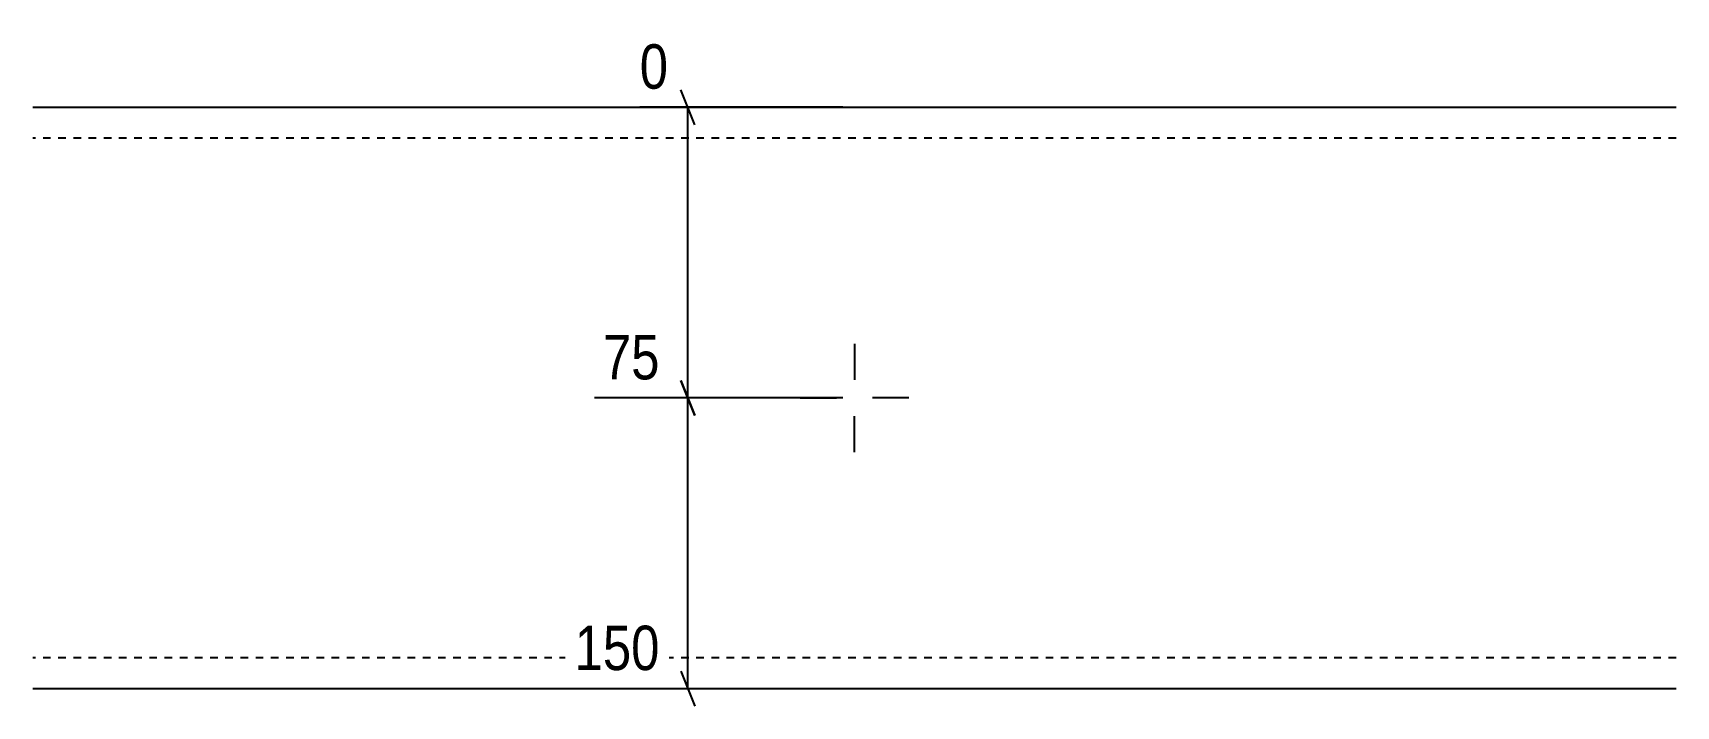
# Model space of a CAD drawing. Header units: millimetres. Extents: x 7 to 20489, y 7 to 253.
# Drawn here: x 15913.5 to 16337.5, y 9 to 182.7 of the extents above; entities that cross this region are included whole.
import ezdxf

# ---------------------------------------------------------------- set-up
doc = ezdxf.new("R2010")
doc.units = ezdxf.units.MM
doc.linetypes.add('DXK_LINE_DOT2', pattern=[3.9198, 1.9599, -1.9599])
doc.layers.add('MÅLSÆTNING', color=7, linetype='Continuous')
doc.layers.add('STÅL', color=7, linetype='Continuous')
doc.styles.add('Arial Narrow', font='ARIALN.TTF', dxfattribs={"height": 0.2})

msp = doc.modelspace()

# ---------------------------------------------------------------- linework, layer by layer
at = {"layer": 'MÅLSÆTNING', "color": 7, "linetype": 'Continuous'}
for p, q in [((16084.27, 159), (16080.67, 168)), ((16122.47, 163.5), (16070.06, 163.5)), ((16082.47, 88.5), (16082.47, 163.5)), ((16084.27, 84), (16080.67, 93)), ((16080.67, 93), (16084.27, 84)), ((16122.47, 88.5), (16058.37, 88.5)), ((16122.47, 88.5), (16058.37, 88.5)), ((16082.47, 13.5), (16082.47, 88.5)), ((16080.67, 18), (16084.27, 9)), ((16122.47, 13.5), (16051.06, 13.5))]:
    msp.add_line(p, q, dxfattribs=at)
at = {"layer": 'STÅL', "color": 2, "linetype": 'Continuous'}
for p, q in [((15913.47, 163.5), (16337.47, 163.5)), ((16337.47, 13.5), (15913.47, 13.5))]:
    msp.add_line(p, q, dxfattribs=at)
at = {"layer": 'STÅL', "color": 7, "linetype": 'DXK_LINE_DOT2'}
for p, q in [((16337.47, 155.5), (15913.47, 155.5)), ((16337.47, 21.5), (15913.47, 21.5))]:
    msp.add_line(p, q, dxfattribs=at)
at = {"layer": 'STÅL', "color": 3, "linetype": 'Continuous'}
for p, q in [((16125.47, 102.5), (16125.47, 93.18)), ((16111.47, 88.5), (16120.79, 88.5)), ((16139.47, 88.5), (16130.15, 88.5)), ((16125.47, 74.5), (16125.47, 83.82))]:
    msp.add_line(p, q, dxfattribs=at)

# ---------------------------------------------------------------- wipeouts: each hides what was drawn before it
at = {"color": 0, "linetype": 'Continuous'}
msp.add_wipeout([(16077.59, 90.9), (16077.59, 107.7), (16058.16, 107.7), (16058.16, 90.9)], dxfattribs=at).dxf.layer = 'MÅLSÆTNING'

# ---------------------------------------------------------------- next in the draw order: texts
at = {"layer": 'MÅLSÆTNING', "color": 3, "linetype": 'Continuous', "style": 'Arial Narrow'}
msp.add_text('75', height=11.453, dxfattribs=at).set_placement((16060.56, 93.3))

# ---------------------------------------------------------------- next in the draw order: wipeouts: each hides what was drawn before it
at = {"color": 0, "linetype": 'Continuous'}
for points in [[(16079.77, 165.9), (16079.77, 182.7), (16067.66, 182.7), (16067.66, 165.9)], [(16077.59, 15.9), (16077.59, 32.7), (16050.85, 32.7), (16050.85, 15.9)]]:
    msp.add_wipeout(points, dxfattribs=at).dxf.layer = 'MÅLSÆTNING'

# ---------------------------------------------------------------- next in the draw order: texts
at = {"layer": 'MÅLSÆTNING', "color": 3, "linetype": 'Continuous', "style": 'Arial Narrow'}
for s, height, p in [('0', 11.45, (16070.06, 168.3)), ('150', 11.453, (16053.25, 18.3))]:
    msp.add_text(s, height=height, dxfattribs=at).set_placement(p)

doc.saveas('drawing.dxf')
